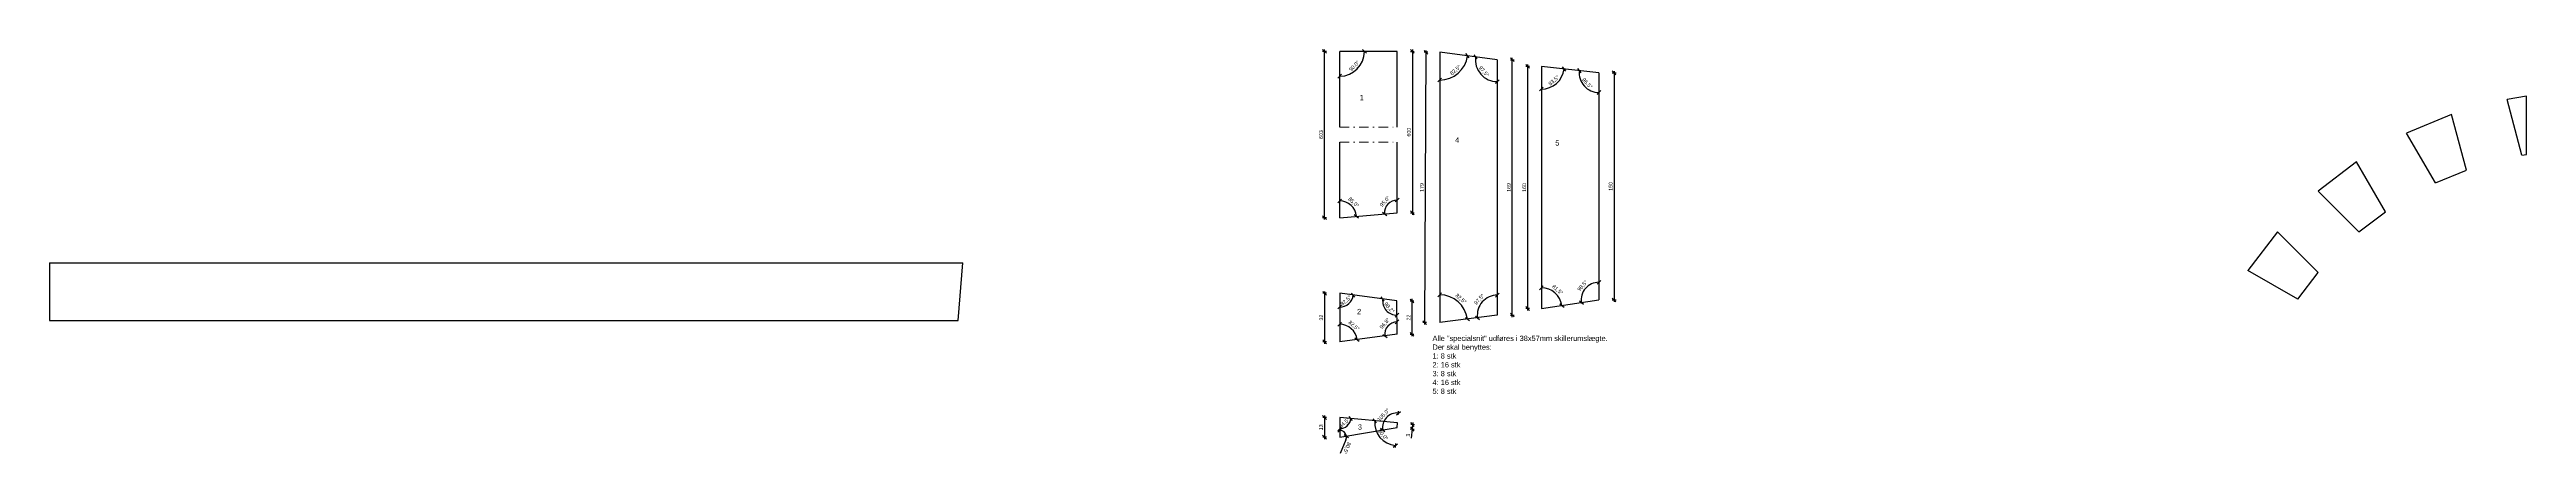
# Model space of a CAD drawing. Header units: millimetres. Extents: x -96270 to 80902, y -48795 to -34727.
# Drawn here: x 64189 to 65825, y -41469 to -41201 of the extents above; entities that cross this region are included whole.
import ezdxf

# ---------------------------------------------------------------- set-up
doc = ezdxf.new("R2010")
doc.units = ezdxf.units.MM
doc.linetypes.add('DASHDOT2', pattern=[12.7, 6.35, -3.175, 0, -3.175])
doc.layers.get('0').update_dxf_attribs({"lineweight": 25})
for name, color, linetype, lineweight in [('Mellemtyk stregpriklinje', 150, 'DASHDOT2', 20), ('Mållinje (Afsætning af mål)', 4, 'Continuous', 9), ('Tyk fuldstregslinje (Optegning)', 7, 'Continuous', 30)]:
    doc.layers.add(name, color=color, linetype=linetype, lineweight=lineweight)
doc.styles.add('Annotative', font='arial.ttf')
doc.styles.add('Arial', font='arial.ttf', dxfattribs={"height": 3.5})
doc.dimstyles.new('Annotative', dxfattribs={"dimscale": 0, "dimtxt": 2.5, "dimasz": 2.5, "dimexe": 1.25, "dimexo": 1, "dimgap": 1, "dimtad": 1, "dimdec": 0, "dimzin": 0, "dimtxsty": 'Annotative', "dimblk": 'OBLIQUE', "dimcen": 1, "dimdle": 1.25, "dimadec": 0, "dimazin": 0, "dimtfac": 1, "dimtdec": 0, "dimtofl": 0, "dimtmove": 0, "dimatfit": 3, "dimfxl": 1.25, "dimfxlon": 1, "dimtolj": 1, "dimtzin": 0, "dimarcsym": 0})

# ---------------------------------------------------------------- blocks, each defined once
blk = doc.blocks.new('_Oblique')
at = {"color": 0, "linetype": 'ByBlock', "lineweight": -2}
blk.add_line((-0.5, -0.5), (0.5, 0.5), dxfattribs=at)
blk = doc.blocks.new('*D781')
at = {"layer": 'Defpoints', "color": 0, "transparency": 16777216}
for p in [(65079.4, -41262.2), (65075, -41301.7), (65041.4, -41312.2), (65079.4, -41308.9), (65079.4, -41309)]:
    blk.add_point(p, dxfattribs=at)
at = {"layer": 'Mållinje (Afsætning af mål)', "color": 0, "lineweight": -2, "transparency": 16777216}
blk.add_arc((65079.4, -41308.9), 8.35, 90, 185, dxfattribs=at)
at = {"layer": 'Mållinje (Afsætning af mål)', "color": 0, "lineweight": -2, "transparency": 16777216, "xscale": 2.5, "yscale": 2.5, "zscale": 2.5}
for p, rotation in [((65079.4, -41300.5), 4.401887679145508e-12), ((65071.1, -41309.6), 274.9999999999937)]:
    blk.add_blockref('_Oblique', p, dxfattribs=dict(at, rotation=rotation))
at = {"layer": 'Mållinje (Afsætning af mål)', "color": 0, "transparency": 16777216, "insert": (65071.4, -41301.5), "char_height": 2.5, "attachment_point": 5, "rotation": 47.5, "style": 'Annotative'}
blk.add_mtext('\\A1;95,0°', dxfattribs=at)
blk = doc.blocks.new('*D782')
at = {"layer": 'Defpoints', "color": 0, "transparency": 16777216}
for p in [(65041.4, -41262.2), (65041.4, -41312.2), (65041.4, -41312.2), (65050.6, -41306.1), (65079.4, -41308.9)]:
    blk.add_point(p, dxfattribs=at)
at = {"layer": 'Mållinje (Afsætning af mål)', "color": 0, "lineweight": -2, "transparency": 16777216}
blk.add_arc((65041.4, -41312.2), 11.1, 5, 90, dxfattribs=at)
at = {"layer": 'Mållinje (Afsætning af mål)', "color": 0, "lineweight": -2, "transparency": 16777216, "xscale": 2.5, "yscale": 2.5, "zscale": 2.5}
for p, rotation in [((65041.4, -41301.1), 179.999999999994), ((65052.4, -41311.2), 274.9999999999932)]:
    blk.add_blockref('_Oblique', p, dxfattribs=dict(at, rotation=rotation))
at = {"layer": 'Mållinje (Afsætning af mål)', "color": 0, "transparency": 16777216, "insert": (65050.5, -41302.2), "char_height": 2.5, "attachment_point": 5, "rotation": 317.5, "style": 'Annotative'}
blk.add_mtext('\\A1;85,0°', dxfattribs=at)
blk = doc.blocks.new('*D783')
at = {"layer": 'Defpoints', "color": 0, "transparency": 16777216}
for p in [(65041.4, -41202.2), (65041.4, -41202.2), (65079.4, -41202.2), (65049.6, -41216.4), (65041.4, -41252.2)]:
    blk.add_point(p, dxfattribs=at)
at = {"layer": 'Mållinje (Afsætning af mål)', "color": 0, "lineweight": -2, "transparency": 16777216}
blk.add_arc((65041.4, -41202.2), 16.4, 270, 0, dxfattribs=at)
at = {"layer": 'Mållinje (Afsætning af mål)', "color": 0, "lineweight": -2, "transparency": 16777216, "xscale": 2.5, "yscale": 2.5, "zscale": 2.5}
for p, rotation in [((65057.8, -41202.2), 90.00000000000416), ((65041.4, -41218.6), 180.0000000000101)]:
    blk.add_blockref('_Oblique', p, dxfattribs=dict(at, rotation=rotation))
at = {"layer": 'Mållinje (Afsætning af mål)', "color": 0, "transparency": 16777216, "insert": (65051.2, -41212), "char_height": 2.5, "attachment_point": 5, "rotation": 45, "style": 'Annotative'}
blk.add_mtext('\\A1;90,0°', dxfattribs=at)
blk = doc.blocks.new('*D784')
at = {"layer": 'Defpoints', "color": 0, "transparency": 16777216}
for p in [(65041.4, -41362.2), (65041.4, -41362.2), (65079.2, -41367.2), (65045.6, -41370.2), (65041.4, -41394.3)]:
    blk.add_point(p, dxfattribs=at)
at = {"layer": 'Mållinje (Afsætning af mål)', "color": 0, "lineweight": -2, "transparency": 16777216}
blk.add_arc((65041.4, -41362.2), 9.05, 270, 352.5, dxfattribs=at)
at = {"layer": 'Mållinje (Afsætning af mål)', "color": 0, "lineweight": -2, "transparency": 16777216, "xscale": 2.5, "yscale": 2.5, "zscale": 2.5}
for p, rotation in [((65050.4, -41363.4), 82.49999999998988), ((65041.4, -41371.2), 179.999999999991)]:
    blk.add_blockref('_Oblique', p, dxfattribs=dict(at, rotation=rotation))
at = {"layer": 'Mållinje (Afsætning af mål)', "color": 0, "transparency": 16777216, "insert": (65045.7, -41367.1), "char_height": 2.5, "attachment_point": 5, "rotation": 41.25, "style": 'Annotative'}
blk.add_mtext('\\A1;82,5°', dxfattribs=at)
blk = doc.blocks.new('*D785')
at = {"layer": 'Defpoints', "color": 0, "transparency": 16777216}
for p in [(65041.4, -41362.2), (65079.2, -41367.2), (65079.2, -41367.2), (65070.6, -41371.2), (65079.4, -41389.3)]:
    blk.add_point(p, dxfattribs=at)
at = {"layer": 'Mållinje (Afsætning af mål)', "color": 0, "lineweight": -2, "transparency": 16777216}
blk.add_arc((65079.2, -41367.2), 9.43, 172.5, 270.6905, dxfattribs=at)
at = {"layer": 'Mållinje (Afsætning af mål)', "color": 0, "lineweight": -2, "transparency": 16777216, "xscale": 2.5, "yscale": 2.5, "zscale": 2.5}
for p, rotation in [((65069.8, -41365.9), 82.49999999996818), ((65079.3, -41376.6), 0.6904522896711197)]:
    blk.add_blockref('_Oblique', p, dxfattribs=dict(at, rotation=rotation))
at = {"layer": 'Mållinje (Afsætning af mål)', "color": 0, "transparency": 16777216, "insert": (65074, -41371.8), "char_height": 2.5, "attachment_point": 5, "rotation": 311.5952, "style": 'Annotative'}
blk.add_mtext('\\A1;98,2°', dxfattribs=at)
blk = doc.blocks.new('*D786')
at = {"layer": 'Defpoints', "color": 0, "transparency": 16777216}
for p in [(65079.2, -41367.2), (65075, -41382.4), (65041.4, -41394.3), (65079.4, -41389.3), (65079.4, -41389.3)]:
    blk.add_point(p, dxfattribs=at)
at = {"layer": 'Mållinje (Afsætning af mål)', "color": 0, "lineweight": -2, "transparency": 16777216}
blk.add_arc((65079.4, -41389.3), 8.24, 90.6905, 187.5, dxfattribs=at)
at = {"layer": 'Mållinje (Afsætning af mål)', "color": 0, "lineweight": -2, "transparency": 16777216, "xscale": 2.5, "yscale": 2.5, "zscale": 2.5}
for p, rotation in [((65079.3, -41381), 0.6904522896616909), ((65071.3, -41390.4), 277.4999999999945)]:
    blk.add_blockref('_Oblique', p, dxfattribs=dict(at, rotation=rotation))
at = {"layer": 'Mållinje (Afsætning af mål)', "color": 0, "transparency": 16777216, "insert": (65071.3, -41382.2), "char_height": 2.5, "attachment_point": 5, "rotation": 49.0952, "style": 'Annotative'}
blk.add_mtext('\\A1;96,8°', dxfattribs=at)
blk = doc.blocks.new('*D787')
at = {"layer": 'Defpoints', "color": 0, "transparency": 16777216}
for p in [(65041.4, -41362.2), (65041.4, -41394.3), (65041.4, -41394.3), (65050.9, -41387.7), (65079.4, -41389.3)]:
    blk.add_point(p, dxfattribs=at)
at = {"layer": 'Mållinje (Afsætning af mål)', "color": 0, "lineweight": -2, "transparency": 16777216}
blk.add_arc((65041.4, -41394.3), 11.6, 7.5, 90, dxfattribs=at)
at = {"layer": 'Mållinje (Afsætning af mål)', "color": 0, "lineweight": -2, "transparency": 16777216, "xscale": 2.5, "yscale": 2.5, "zscale": 2.5}
for p, rotation in [((65041.4, -41382.7), 179.9999999999866), ((65052.8, -41392.8), 277.4999999999832)]:
    blk.add_blockref('_Oblique', p, dxfattribs=dict(at, rotation=rotation))
at = {"layer": 'Mållinje (Afsætning af mål)', "color": 0, "transparency": 16777216, "insert": (65050.7, -41383.7), "char_height": 2.5, "attachment_point": 5, "rotation": 318.75, "style": 'Annotative'}
blk.add_mtext('\\A1;82,5°', dxfattribs=at)
blk = doc.blocks.new('*D788')
at = {"layer": 'Defpoints', "color": 0, "transparency": 16777216}
for p in [(65041.4, -41444.3), (65041.4, -41444.3), (65079.6, -41447.9), (65041.4, -41457.3), (65044.9, -41450.9)]:
    blk.add_point(p, dxfattribs=at)
at = {"layer": 'Mållinje (Afsætning af mål)', "color": 0, "lineweight": -2, "transparency": 16777216}
blk.add_arc((65041.4, -41444.3), 7.47, 270, 354.543, dxfattribs=at)
at = {"layer": 'Mållinje (Afsætning af mål)', "color": 0, "lineweight": -2, "transparency": 16777216, "xscale": 2.5, "yscale": 2.5, "zscale": 2.5}
for p, rotation in [((65048.8, -41445), 84.54303744722507), ((65041.4, -41451.8), 179.9999999999392)]:
    blk.add_blockref('_Oblique', p, dxfattribs=dict(at, rotation=rotation))
at = {"layer": 'Mållinje (Afsætning af mål)', "color": 0, "transparency": 16777216, "insert": (65044.7, -41448), "char_height": 2.5, "attachment_point": 5, "rotation": 42.2715, "style": 'Annotative'}
blk.add_mtext('\\A1;84,5°', dxfattribs=at)
blk = doc.blocks.new('*D789')
at = {"layer": 'Defpoints', "color": 0, "transparency": 16777216}
for p in [(65041.4, -41444.3), (65041.4, -41457.3), (65041.4, -41457.3), (65043.4, -41453.3), (65079.3, -41450.9)]:
    blk.add_point(p, dxfattribs=at)
at = {"layer": 'Mållinje (Afsætning af mål)', "color": 0, "lineweight": -2, "transparency": 16777216}
blk.add_line((65045.5, -41459), (65041.8, -41468.1), dxfattribs=at)
for start, end in [(9.543, 90), (337.3328, 9.543)]:
    blk.add_arc((65041.4, -41457.3), 4.51, start, end, dxfattribs=at)
at = {"layer": 'Mållinje (Afsætning af mål)', "color": 0, "lineweight": -2, "transparency": 16777216, "xscale": 2.5, "yscale": 2.5, "zscale": 2.5}
for p, rotation in [((65041.4, -41452.8), 179.9999999999667), ((65045.8, -41456.6), 279.543037447243)]:
    blk.add_blockref('_Oblique', p, dxfattribs=dict(at, rotation=rotation))
at = {"layer": 'Mållinje (Afsætning af mål)', "color": 0, "transparency": 16777216, "insert": (65046, -41464.5), "char_height": 2.5, "attachment_point": 5, "rotation": 247.3328, "style": 'Annotative'}
blk.add_mtext('\\A1;80,5°', dxfattribs=at)
blk = doc.blocks.new('*D790')
at = {"layer": 'Defpoints', "color": 0, "transparency": 16777216}
for p in [(65074.6, -41442.6), (65079.6, -41447.9), (65041.4, -41457.3), (65079.3, -41450.9), (65079.3, -41450.9)]:
    blk.add_point(p, dxfattribs=at)
at = {"layer": 'Mållinje (Afsætning af mål)', "color": 0, "lineweight": -2, "transparency": 16777216}
blk.add_line((65080.1, -41442.6), (65080.3, -41440.1), dxfattribs=at)
blk.add_arc((65079.3, -41450.9), 9.59, 84.543, 189.543, dxfattribs=at)
at = {"layer": 'Mållinje (Afsætning af mål)', "color": 0, "lineweight": -2, "transparency": 16777216, "xscale": 2.5, "yscale": 2.5, "zscale": 2.5}
for p, rotation in [((65080.2, -41441.4), 354.5430374473466), ((65069.8, -41452.5), 279.5430374472338)]:
    blk.add_blockref('_Oblique', p, dxfattribs=dict(at, rotation=rotation))
at = {"layer": 'Mållinje (Afsætning af mål)', "color": 0, "transparency": 16777216, "insert": (65070.5, -41442.7), "char_height": 2.5, "attachment_point": 5, "rotation": 47.043, "style": 'Annotative'}
blk.add_mtext('\\A1;105,0°', dxfattribs=at)
blk = doc.blocks.new('*D791')
at = {"layer": 'Defpoints', "color": 0, "transparency": 16777216}
for p in [(65041.4, -41444.3), (65079.6, -41447.9), (65079.6, -41447.9), (65065.9, -41454.2), (65079.3, -41450.9)]:
    blk.add_point(p, dxfattribs=at)
at = {"layer": 'Mållinje (Afsætning af mål)', "color": 0, "lineweight": -2, "transparency": 16777216}
blk.add_line((65078.3, -41461.6), (65078, -41464.1), dxfattribs=at)
blk.add_arc((65079.6, -41447.9), 15, 174.543, 264.543, dxfattribs=at)
at = {"layer": 'Mållinje (Afsætning af mål)', "color": 0, "lineweight": -2, "transparency": 16777216, "xscale": 2.5, "yscale": 2.5, "zscale": 2.5}
for p, rotation in [((65064.7, -41446.5), 84.54303744721221), ((65078.2, -41462.9), 354.5430374471853)]:
    blk.add_blockref('_Oblique', p, dxfattribs=dict(at, rotation=rotation))
at = {"layer": 'Mållinje (Afsætning af mål)', "color": 0, "transparency": 16777216, "insert": (65069.9, -41455.9), "char_height": 2.5, "attachment_point": 5, "rotation": 309.543, "style": 'Annotative'}
blk.add_mtext('\\A1;90,0°', dxfattribs=at)
blk = doc.blocks.new('*D792')
at = {"layer": 'Defpoints', "color": 0, "transparency": 16777216}
for p in [(65107.5, -41202.7), (65107.5, -41381.6), (65107.5, -41381.6), (65122.6, -41371.1), (65145.5, -41376.6)]:
    blk.add_point(p, dxfattribs=at)
at = {"layer": 'Mållinje (Afsætning af mål)', "color": 0, "lineweight": -2, "transparency": 16777216}
blk.add_arc((65107.5, -41381.6), 18.4, 7.5, 90, dxfattribs=at)
at = {"layer": 'Mållinje (Afsætning af mål)', "color": 0, "lineweight": -2, "transparency": 16777216, "xscale": 2.5, "yscale": 2.5, "zscale": 2.5}
for p, rotation in [((65107.5, -41363.2), 180.0000000000001), ((65125.8, -41379.2), 277.499999999989)]:
    blk.add_blockref('_Oblique', p, dxfattribs=dict(at, rotation=rotation))
at = {"layer": 'Mållinje (Afsætning af mål)', "color": 0, "transparency": 16777216, "insert": (65121.3, -41365.9), "char_height": 2.5, "attachment_point": 5, "rotation": 318.75, "style": 'Annotative'}
blk.add_mtext('\\A1;82,5°', dxfattribs=at)
blk = doc.blocks.new('*D793')
at = {"layer": 'Defpoints', "color": 0, "transparency": 16777216}
for p in [(65145.5, -41207.7), (65138.4, -41365.5), (65107.5, -41381.6), (65145.5, -41376.6), (65145.5, -41376.6)]:
    blk.add_point(p, dxfattribs=at)
at = {"layer": 'Mållinje (Afsætning af mål)', "color": 0, "lineweight": -2, "transparency": 16777216}
blk.add_arc((65145.5, -41376.6), 13.2, 90, 187.5, dxfattribs=at)
at = {"layer": 'Mållinje (Afsætning af mål)', "color": 0, "lineweight": -2, "transparency": 16777216, "xscale": 2.5, "yscale": 2.5, "zscale": 2.5}
for p, rotation in [((65145.5, -41363.4), 359.9999999999999), ((65132.4, -41378.4), 277.4999999999937)]:
    blk.add_blockref('_Oblique', p, dxfattribs=dict(at, rotation=rotation))
at = {"layer": 'Mållinje (Afsætning af mål)', "color": 0, "transparency": 16777216, "insert": (65133.7, -41366.3), "char_height": 2.5, "attachment_point": 5, "rotation": 48.75, "style": 'Annotative'}
blk.add_mtext('\\A1;97,5°', dxfattribs=at)
blk = doc.blocks.new('*D794')
at = {"layer": 'Defpoints', "color": 0, "transparency": 16777216}
for p in [(65107.5, -41202.7), (65132.4, -41213.8), (65145.5, -41207.7), (65145.5, -41207.7), (65145.5, -41376.6)]:
    blk.add_point(p, dxfattribs=at)
at = {"layer": 'Mållinje (Afsætning af mål)', "color": 0, "lineweight": -2, "transparency": 16777216}
blk.add_arc((65145.5, -41207.7), 14.5, 172.5, 270, dxfattribs=at)
at = {"layer": 'Mållinje (Afsætning af mål)', "color": 0, "lineweight": -2, "transparency": 16777216, "xscale": 2.5, "yscale": 2.5, "zscale": 2.5}
for p, rotation in [((65131.2, -41205.8), 82.50000000002518), ((65145.5, -41222.2), 8.313350008393174e-12)]:
    blk.add_blockref('_Oblique', p, dxfattribs=dict(at, rotation=rotation))
at = {"layer": 'Mållinje (Afsætning af mål)', "color": 0, "transparency": 16777216, "insert": (65136.5, -41215.6), "char_height": 2.5, "attachment_point": 5, "rotation": 311.25, "style": 'Annotative'}
blk.add_mtext('\\A1;97,5°', dxfattribs=at)
blk = doc.blocks.new('*D795')
at = {"layer": 'Defpoints', "color": 0, "transparency": 16777216}
for p in [(65107.5, -41202.7), (65107.5, -41202.7), (65116.1, -41219.1), (65145.5, -41207.7), (65107.5, -41381.6)]:
    blk.add_point(p, dxfattribs=at)
at = {"layer": 'Mållinje (Afsætning af mål)', "color": 0, "lineweight": -2, "transparency": 16777216}
blk.add_arc((65107.5, -41202.7), 18.5, 270, 352.5, dxfattribs=at)
at = {"layer": 'Mållinje (Afsætning af mål)', "color": 0, "lineweight": -2, "transparency": 16777216, "xscale": 2.5, "yscale": 2.5, "zscale": 2.5}
for p, rotation in [((65125.8, -41205.1), 82.50000000000978), ((65107.5, -41221.1), 179.9999999999996)]:
    blk.add_blockref('_Oblique', p, dxfattribs=dict(at, rotation=rotation))
at = {"layer": 'Mållinje (Afsætning af mål)', "color": 0, "transparency": 16777216, "insert": (65118, -41214.7), "char_height": 2.5, "attachment_point": 5, "rotation": 41.25, "style": 'Annotative'}
blk.add_mtext('\\A1;82,5°', dxfattribs=at)
blk = doc.blocks.new('*D796')
at = {"layer": 'Defpoints', "color": 0, "transparency": 16777216}
for p in [(65174.6, -41212.1), (65174.6, -41212.1), (65212.6, -41216.4), (65181.7, -41225.4), (65174.6, -41372.2)]:
    blk.add_point(p, dxfattribs=at)
at = {"layer": 'Mållinje (Afsætning af mål)', "color": 0, "lineweight": -2, "transparency": 16777216}
blk.add_arc((65174.6, -41212.1), 15.1, 270, 353.4644, dxfattribs=at)
at = {"layer": 'Mållinje (Afsætning af mål)', "color": 0, "lineweight": -2, "transparency": 16777216, "xscale": 2.5, "yscale": 2.5, "zscale": 2.5}
for p, rotation in [((65189.6, -41213.8), 83.46441206409136), ((65174.6, -41227.1), 179.9999999999983)]:
    blk.add_blockref('_Oblique', p, dxfattribs=dict(at, rotation=rotation))
at = {"layer": 'Mållinje (Afsætning af mål)', "color": 0, "transparency": 16777216, "insert": (65183, -41221.5), "char_height": 2.5, "attachment_point": 5, "rotation": 41.7322, "style": 'Annotative'}
blk.add_mtext('\\A1;83,5°', dxfattribs=at)
blk = doc.blocks.new('*D797')
at = {"layer": 'Defpoints', "color": 0, "transparency": 16777216}
for p in [(65174.6, -41212.1), (65212.6, -41216.4), (65212.6, -41216.4), (65201, -41222), (65212.6, -41366.6)]:
    blk.add_point(p, dxfattribs=at)
at = {"layer": 'Mållinje (Afsætning af mål)', "color": 0, "lineweight": -2, "transparency": 16777216}
blk.add_arc((65212.6, -41216.4), 13, 173.4644, 270, dxfattribs=at)
at = {"layer": 'Mållinje (Afsætning af mål)', "color": 0, "lineweight": -2, "transparency": 16777216, "xscale": 2.5, "yscale": 2.5, "zscale": 2.5}
for p, rotation in [((65199.8, -41215), 83.46441206407677), ((65212.6, -41229.4), 2.557953848736361e-12)]:
    blk.add_blockref('_Oblique', p, dxfattribs=dict(at, rotation=rotation))
at = {"layer": 'Mållinje (Afsætning af mål)', "color": 0, "transparency": 16777216, "insert": (65204.8, -41223.4), "char_height": 2.5, "attachment_point": 5, "rotation": 311.7322, "style": 'Annotative'}
blk.add_mtext('\\A1;96,5°', dxfattribs=at)
blk = doc.blocks.new('*D798')
at = {"layer": 'Defpoints', "color": 0, "transparency": 16777216}
for p in [(65174.6, -41212.1), (65185.8, -41364.3), (65212.6, -41366.6), (65174.6, -41372.2), (65174.6, -41372.2)]:
    blk.add_point(p, dxfattribs=at)
at = {"layer": 'Mållinje (Afsætning af mål)', "color": 0, "lineweight": -2, "transparency": 16777216}
blk.add_arc((65174.6, -41372.2), 13.7, 8.4644, 90, dxfattribs=at)
at = {"layer": 'Mållinje (Afsætning af mål)', "color": 0, "lineweight": -2, "transparency": 16777216, "xscale": 2.5, "yscale": 2.5, "zscale": 2.5}
for p, rotation in [((65174.6, -41358.6), 180.0000000000038), ((65188.2, -41370.2), 278.4644120641131)]:
    blk.add_blockref('_Oblique', p, dxfattribs=dict(at, rotation=rotation))
at = {"layer": 'Mållinje (Afsætning af mål)', "color": 0, "transparency": 16777216, "insert": (65185.2, -41360), "char_height": 2.5, "attachment_point": 5, "rotation": 319.2322, "style": 'Annotative'}
blk.add_mtext('\\A1;81,5°', dxfattribs=at)
blk = doc.blocks.new('*D799')
at = {"layer": 'Defpoints', "color": 0, "transparency": 16777216}
for p in [(65212.6, -41216.4), (65206.3, -41356.8), (65212.6, -41366.6), (65212.6, -41366.6), (65174.6, -41372.2)]:
    blk.add_point(p, dxfattribs=at)
at = {"layer": 'Mållinje (Afsætning af mål)', "color": 0, "lineweight": -2, "transparency": 16777216}
blk.add_arc((65212.6, -41366.6), 11.7, 90, 188.4644, dxfattribs=at)
at = {"layer": 'Mållinje (Afsætning af mål)', "color": 0, "lineweight": -2, "transparency": 16777216, "xscale": 2.5, "yscale": 2.5, "zscale": 2.5}
for p, rotation in [((65201.1, -41368.3), 278.4644120641132), ((65212.6, -41354.9), 359.9999999999986)]:
    blk.add_blockref('_Oblique', p, dxfattribs=dict(at, rotation=rotation))
at = {"layer": 'Mållinje (Afsætning af mål)', "color": 0, "transparency": 16777216, "insert": (65201.9, -41357.3), "char_height": 2.5, "attachment_point": 5, "rotation": 49.2322, "style": 'Annotative'}
blk.add_mtext('\\A1;98,5°', dxfattribs=at)
blk = doc.blocks.new('*D800')
at = {"layer": 'Defpoints', "color": 0, "transparency": 16777216}
for p in [(65031.5, -41362.2), (65041.4, -41362.2), (65041.4, -41394.3)]:
    blk.add_point(p, dxfattribs=at)
at = {"layer": 'Mållinje (Afsætning af mål)', "color": 0, "lineweight": -2, "transparency": 16777216}
for p, q in [((65032.7, -41362.2), (65030.2, -41362.2)), ((65031.5, -41395.5), (65031.5, -41360.9)), ((65032.7, -41394.3), (65030.2, -41394.3))]:
    blk.add_line(p, q, dxfattribs=at)
at = {"layer": 'Mållinje (Afsætning af mål)', "color": 0, "lineweight": -2, "transparency": 16777216, "xscale": 2.5, "yscale": 2.5, "zscale": 2.5}
for p, rotation in [((65031.5, -41362.2), 90), ((65031.5, -41394.3), 270)]:
    blk.add_blockref('_Oblique', p, dxfattribs=dict(at, rotation=rotation))
at = {"layer": 'Mållinje (Afsætning af mål)', "color": 0, "transparency": 16777216, "insert": (65029.2, -41378.2), "char_height": 2.5, "attachment_point": 5, "rotation": 90, "style": 'Annotative'}
blk.add_mtext('\\A1;32', dxfattribs=at)
blk = doc.blocks.new('*D801')
at = {"layer": 'Defpoints', "color": 0, "transparency": 16777216}
for p in [(65041.4, -41444.3), (65031.4, -41457.3), (65041.4, -41457.3)]:
    blk.add_point(p, dxfattribs=at)
at = {"layer": 'Mållinje (Afsætning af mål)', "color": 0, "lineweight": -2, "transparency": 16777216}
for p, q in [((65032.7, -41444.3), (65030.2, -41444.3)), ((65031.4, -41443), (65031.4, -41458.6)), ((65032.7, -41457.3), (65030.2, -41457.3))]:
    blk.add_line(p, q, dxfattribs=at)
at = {"layer": 'Mållinje (Afsætning af mål)', "color": 0, "lineweight": -2, "transparency": 16777216, "xscale": 2.5, "yscale": 2.5, "zscale": 2.5}
for p, rotation in [((65031.4, -41444.3), 90), ((65031.4, -41457.3), 270)]:
    blk.add_blockref('_Oblique', p, dxfattribs=dict(at, rotation=rotation))
at = {"layer": 'Mållinje (Afsætning af mål)', "color": 0, "transparency": 16777216, "insert": (65029.1, -41450.8), "char_height": 2.5, "attachment_point": 5, "rotation": 90, "style": 'Annotative'}
blk.add_mtext('\\A1;13', dxfattribs=at)
blk = doc.blocks.new('*D802')
at = {"layer": 'Defpoints', "color": 0, "transparency": 16777216}
for p in [(65079.6, -41447.9), (65079.3, -41450.9), (65089.3, -41451.9)]:
    blk.add_point(p, dxfattribs=at)
at = {"layer": 'Mållinje (Afsætning af mål)', "color": 0, "lineweight": -2, "transparency": 16777216}
for p, q in [((65088.3, -41448.8), (65090.8, -41449)), ((65089.7, -41447.6), (65089.3, -41451.9)), ((65088, -41451.8), (65090.5, -41452)), ((65089.3, -41451.9), (65088.7, -41458))]:
    blk.add_line(p, q, dxfattribs=at)
at = {"layer": 'Mållinje (Afsætning af mål)', "color": 0, "lineweight": -2, "transparency": 16777216, "xscale": 2.5, "yscale": 2.5, "zscale": 2.5}
for p, rotation in [((65089.5, -41448.9), 84.54303744714488), ((65089.3, -41451.9), 264.5430374471449)]:
    blk.add_blockref('_Oblique', p, dxfattribs=dict(at, rotation=rotation))
at = {"layer": 'Mållinje (Afsætning af mål)', "color": 0, "transparency": 16777216, "insert": (65086.6, -41456), "char_height": 2.5, "attachment_point": 5, "rotation": 84.543, "style": 'Annotative'}
blk.add_mtext('\\A1;3', dxfattribs=at)
blk = doc.blocks.new('*D803')
at = {"layer": 'Defpoints', "color": 0, "transparency": 16777216}
for p in [(65079.2, -41367.2), (65079.2, -41389.3), (65089.1, -41389.3)]:
    blk.add_point(p, dxfattribs=at)
at = {"layer": 'Mållinje (Afsætning af mål)', "color": 0, "lineweight": -2, "transparency": 16777216}
for p, q in [((65087.9, -41367.2), (65090.4, -41367.2)), ((65089.1, -41365.9), (65089.1, -41390.6)), ((65087.9, -41389.3), (65090.4, -41389.3))]:
    blk.add_line(p, q, dxfattribs=at)
at = {"layer": 'Mållinje (Afsætning af mål)', "color": 0, "lineweight": -2, "transparency": 16777216, "xscale": 2.5, "yscale": 2.5, "zscale": 2.5}
for p, rotation in [((65089.1, -41367.2), 90), ((65089.1, -41389.3), 270)]:
    blk.add_blockref('_Oblique', p, dxfattribs=dict(at, rotation=rotation))
at = {"layer": 'Mållinje (Afsætning af mål)', "color": 0, "transparency": 16777216, "insert": (65086.9, -41378.2), "char_height": 2.5, "attachment_point": 5, "rotation": 90, "style": 'Annotative'}
blk.add_mtext('\\A1;22', dxfattribs=at)
blk = doc.blocks.new('*D804')
at = {"layer": 'Defpoints', "color": 0, "transparency": 16777216}
for p in [(65031.4, -41202.2), (65041.4, -41202.2), (65041.4, -41312.2)]:
    blk.add_point(p, dxfattribs=at)
at = {"layer": 'Mållinje (Afsætning af mål)', "color": 0, "lineweight": -2, "transparency": 16777216}
for p, q in [((65032.6, -41202.2), (65030.1, -41202.2)), ((65031.4, -41313.4), (65031.4, -41200.9)), ((65032.6, -41312.2), (65030.1, -41312.2))]:
    blk.add_line(p, q, dxfattribs=at)
at = {"layer": 'Mållinje (Afsætning af mål)', "color": 0, "lineweight": -2, "transparency": 16777216, "xscale": 2.5, "yscale": 2.5, "zscale": 2.5}
for p, rotation in [((65031.4, -41202.2), 90), ((65031.4, -41312.2), 270)]:
    blk.add_blockref('_Oblique', p, dxfattribs=dict(at, rotation=rotation))
at = {"layer": 'Mållinje (Afsætning af mål)', "color": 0, "transparency": 16777216, "insert": (65029.1, -41257.2), "char_height": 2.5, "attachment_point": 5, "rotation": 90, "style": 'Annotative'}
blk.add_mtext('\\A1;603', dxfattribs=at)
blk = doc.blocks.new('*D805')
at = {"layer": 'Defpoints', "color": 0, "transparency": 16777216}
for p in [(65079.4, -41202.2), (65079.4, -41309), (65089.4, -41309)]:
    blk.add_point(p, dxfattribs=at)
at = {"layer": 'Mållinje (Afsætning af mål)', "color": 0, "lineweight": -2, "transparency": 16777216}
for p, q in [((65088.1, -41202.2), (65090.6, -41202.2)), ((65089.4, -41200.9), (65089.4, -41310.3)), ((65088.1, -41309), (65090.6, -41309))]:
    blk.add_line(p, q, dxfattribs=at)
at = {"layer": 'Mållinje (Afsætning af mål)', "color": 0, "lineweight": -2, "transparency": 16777216, "xscale": 2.5, "yscale": 2.5, "zscale": 2.5}
for p, rotation in [((65089.4, -41202.2), 90), ((65089.4, -41309), 270)]:
    blk.add_blockref('_Oblique', p, dxfattribs=dict(at, rotation=rotation))
at = {"layer": 'Mållinje (Afsætning af mål)', "color": 0, "transparency": 16777216, "insert": (65087.1, -41255.6), "char_height": 2.5, "attachment_point": 5, "rotation": 90, "style": 'Annotative'}
blk.add_mtext('\\A1;600', dxfattribs=at)
blk = doc.blocks.new('*D806')
at = {"layer": 'Defpoints', "color": 0, "transparency": 16777216}
for p in [(65108.4, -41202.8), (65097.5, -41381.6), (65107.5, -41381.6)]:
    blk.add_point(p, dxfattribs=at)
at = {"layer": 'Mållinje (Afsætning af mål)', "color": 0, "lineweight": -2, "transparency": 16777216}
for p, q in [((65099.6, -41202.8), (65097.1, -41202.8)), ((65098.4, -41201.5), (65097.5, -41382.8)), ((65098.8, -41381.6), (65096.3, -41381.6))]:
    blk.add_line(p, q, dxfattribs=at)
at = {"layer": 'Mållinje (Afsætning af mål)', "color": 0, "lineweight": -2, "transparency": 16777216, "xscale": 2.5, "yscale": 2.5, "zscale": 2.5}
for p, rotation in [((65098.4, -41202.8), 89.7220842184691), ((65097.5, -41381.6), 269.7220842184691)]:
    blk.add_blockref('_Oblique', p, dxfattribs=dict(at, rotation=rotation))
at = {"layer": 'Mållinje (Afsætning af mål)', "color": 0, "transparency": 16777216, "insert": (65095.7, -41292.2), "char_height": 2.5, "attachment_point": 5, "rotation": 89.7221, "style": 'Annotative'}
blk.add_mtext('\\A1;179', dxfattribs=at)
blk = doc.blocks.new('*D807')
at = {"layer": 'Defpoints', "color": 0, "transparency": 16777216}
for p in [(65145.5, -41207.7), (65155.4, -41207.7), (65145.5, -41376.6)]:
    blk.add_point(p, dxfattribs=at)
at = {"layer": 'Mållinje (Afsætning af mål)', "color": 0, "lineweight": -2, "transparency": 16777216}
for p, q in [((65154.2, -41207.7), (65156.7, -41207.7)), ((65155.4, -41377.9), (65155.4, -41206.4)), ((65154.2, -41376.6), (65156.7, -41376.6))]:
    blk.add_line(p, q, dxfattribs=at)
at = {"layer": 'Mållinje (Afsætning af mål)', "color": 0, "lineweight": -2, "transparency": 16777216, "xscale": 2.5, "yscale": 2.5, "zscale": 2.5}
for p, rotation in [((65155.4, -41207.7), 90), ((65155.4, -41376.6), 270)]:
    blk.add_blockref('_Oblique', p, dxfattribs=dict(at, rotation=rotation))
at = {"layer": 'Mållinje (Afsætning af mål)', "color": 0, "transparency": 16777216, "insert": (65153.1, -41292.2), "char_height": 2.5, "attachment_point": 5, "rotation": 90, "style": 'Annotative'}
blk.add_mtext('\\A1;169', dxfattribs=at)
blk = doc.blocks.new('*D808')
at = {"layer": 'Defpoints', "color": 0, "transparency": 16777216}
for p in [(65174.6, -41212.1), (65165.5, -41372.2), (65174.6, -41372.2)]:
    blk.add_point(p, dxfattribs=at)
at = {"layer": 'Mållinje (Afsætning af mål)', "color": 0, "lineweight": -2, "transparency": 16777216}
for p, q in [((65166.8, -41212.1), (65164.3, -41212.1)), ((65165.5, -41210.8), (65165.5, -41373.5)), ((65166.8, -41372.2), (65164.3, -41372.2))]:
    blk.add_line(p, q, dxfattribs=at)
at = {"layer": 'Mållinje (Afsætning af mål)', "color": 0, "lineweight": -2, "transparency": 16777216, "xscale": 2.5, "yscale": 2.5, "zscale": 2.5}
for p, rotation in [((65165.5, -41212.1), 90), ((65165.5, -41372.2), 270)]:
    blk.add_blockref('_Oblique', p, dxfattribs=dict(at, rotation=rotation))
at = {"layer": 'Mållinje (Afsætning af mål)', "color": 0, "transparency": 16777216, "insert": (65163.3, -41292.2), "char_height": 2.5, "attachment_point": 5, "rotation": 90, "style": 'Annotative'}
blk.add_mtext('\\A1;160', dxfattribs=at)
blk = doc.blocks.new('*D809')
at = {"layer": 'Defpoints', "color": 0, "transparency": 16777216}
for p in [(65212.6, -41216.4), (65212.6, -41366.6), (65222.6, -41366.6)]:
    blk.add_point(p, dxfattribs=at)
at = {"layer": 'Mållinje (Afsætning af mål)', "color": 0, "lineweight": -2, "transparency": 16777216}
for p, q in [((65221.4, -41216.4), (65223.9, -41216.4)), ((65222.6, -41215.2), (65222.6, -41367.8)), ((65221.4, -41366.6), (65223.9, -41366.6))]:
    blk.add_line(p, q, dxfattribs=at)
at = {"layer": 'Mållinje (Afsætning af mål)', "color": 0, "lineweight": -2, "transparency": 16777216, "xscale": 2.5, "yscale": 2.5, "zscale": 2.5}
for p, rotation in [((65222.6, -41216.4), 90), ((65222.6, -41366.6), 270)]:
    blk.add_blockref('_Oblique', p, dxfattribs=dict(at, rotation=rotation))
at = {"layer": 'Mållinje (Afsætning af mål)', "color": 0, "transparency": 16777216, "insert": (65220.4, -41291.5), "char_height": 2.5, "attachment_point": 5, "rotation": 90, "style": 'Annotative'}
blk.add_mtext('\\A1;150', dxfattribs=at)

msp = doc.modelspace()

# ---------------------------------------------------------------- linework, layer by layer
at = {"layer": 'Mellemtyk stregpriklinje'}
for p, q in [((65041.4, -41252.2), (65079.4, -41252.2)), ((65041.4, -41262.2), (65079.4, -41262.2))]:
    msp.add_line(p, q, dxfattribs=at)
at = {"layer": 'Tyk fuldstregslinje (Optegning)'}
for p, q in [((65079.4, -41202.2), (65041.4, -41202.2)), ((65041.4, -41252.2), (65041.4, -41202.2)), ((65079.4, -41252.2), (65079.4, -41202.2)), ((65107.5, -41202.7), (65107.5, -41381.6)), ((65145.5, -41207.7), (65107.5, -41202.7)), ((65145.5, -41207.7), (65145.5, -41376.6)), ((65174.6, -41212.1), (65174.6, -41372.2)), ((65212.6, -41216.4), (65174.6, -41212.1)), ((65212.6, -41216.4), (65212.6, -41366.6)), ((65825.2, -41231.9), (65812.4, -41234.1)), ((65822.2, -41270.8), (65812.4, -41234.1)), ((65825.2, -41270.3), (65825.2, -41231.9)), ((65775.6, -41243.9), (65746, -41256.2)), ((65785.5, -41280.7), (65775.6, -41243.9)), ((65041.4, -41312.2), (65041.4, -41262.2)), ((65079.4, -41309), (65079.4, -41262.2)), ((65765, -41289.2), (65746, -41256.2)), ((65822.2, -41270.8), (65825.2, -41270.3)), ((65713, -41275.2), (65687.6, -41294.7)), ((65732.1, -41308.2), (65713, -41275.2)), ((65765, -41289.2), (65785.5, -41280.7)), ((65714.5, -41321.6), (65687.6, -41294.7)), ((65041.4, -41312.2), (65079.4, -41308.9)), ((65714.5, -41321.6), (65732.1, -41308.2)), ((65660.7, -41321.6), (65641.2, -41347)), ((65687.6, -41348.5), (65660.7, -41321.6)), ((64189.4, -41342.1), (64792.6, -41342.1)), ((64189.4, -41342.1), (64189.4, -41380.1)), ((64789.4, -41380.1), (64792.6, -41342.1)), ((65674.2, -41366.1), (65641.2, -41347)), ((65674.2, -41366.1), (65687.6, -41348.5)), ((65079.2, -41367.2), (65041.4, -41362.2)), ((65041.4, -41362.2), (65041.4, -41394.3)), ((65079.4, -41389.3), (65079.2, -41367.2)), ((65174.6, -41372.2), (65212.6, -41366.6)), ((64189.4, -41380.1), (64789.4, -41380.1)), ((65145.5, -41376.6), (65107.5, -41381.6)), ((65079.4, -41389.3), (65041.4, -41394.3)), ((65079.6, -41447.9), (65041.4, -41444.3)), ((65041.4, -41444.3), (65041.4, -41457.3)), ((65079.3, -41450.9), (65079.6, -41447.9)), ((65041.4, -41457.3), (65079.3, -41450.9))]:
    msp.add_line(p, q, dxfattribs=at)

# ---------------------------------------------------------------- texts
at = {"layer": 'Mållinje (Afsætning af mål)', "char_height": 3.5, "attachment_point": 1, "style": 'Arial'}
for s, insert, width in [('1', (65054.6, -41231), 15.775), ('4', (65117.7, -41259), 13.11), ('5', (65183.8, -41261), 13.33), ('2', (65052.9, -41372.5), 11.69), ('Alle "specialsnit" udføres i 38x57mm skillerumslægte.\\PDer skal benyttes:\\P1: 8 stk\\P2: 16 stk\\P3: 8 stk\\P4: 16 stk\\P5: 8 stk', (65102.7, -41390.2), 110.172), ('3', (65053.4, -41448.8), 9.037)]:
    msp.add_mtext(s, dxfattribs=dict(at, insert=insert, width=width))

# ---------------------------------------------------------------- dimensions: what is measured, and where the dimension line sits
at = {"layer": 'Mållinje (Afsætning af mål)'}
for p1, p2, text, picture, middle in [((65041.4, -41312.2), (65041.4, -41202.2), '603', '*D804', (65029.1, -41257.2)), ((65079.4, -41202.2), (65079.4, -41309), '600', '*D805', (65087.1, -41255.6))]:
    dim = msp.add_aligned_dim(p1=p1, p2=p2, distance=10, text=text, dimstyle='Annotative', dxfattribs=at)
    dim.commit()
    dim.dimension.update_dxf_attribs({"geometry": picture, "text_midpoint": middle})
for base, line1, line2, picture, middle in [((65049.6, -41216.4), ((65079.4, -41202.2), (65041.4, -41202.2)), ((65041.4, -41252.2), (65041.4, -41202.2)), '*D783', (65051.2, -41212)), ((65122.6, -41371.1), ((65145.5, -41376.6), (65107.5, -41381.6)), ((65107.5, -41202.7), (65107.5, -41381.6)), '*D792', (65121.3, -41365.9)), ((65116.1, -41219.1), ((65107.5, -41202.7), (65107.5, -41381.6)), ((65145.5, -41207.7), (65107.5, -41202.7)), '*D795', (65118, -41214.7)), ((65132.4, -41213.8), ((65145.5, -41207.7), (65107.5, -41202.7)), ((65145.5, -41207.7), (65145.5, -41376.6)), '*D794', (65136.5, -41215.6)), ((65138.4, -41365.5), ((65145.5, -41207.7), (65145.5, -41376.6)), ((65145.5, -41376.6), (65107.5, -41381.6)), '*D793', (65133.7, -41366.3)), ((65181.7, -41225.4), ((65174.6, -41212.1), (65174.6, -41372.2)), ((65212.6, -41216.4), (65174.6, -41212.1)), '*D796', (65183, -41221.5)), ((65185.752, -41364.2674), ((65174.6313, -41372.2416), (65212.6313, -41366.5866)), ((65174.6313, -41212.0862), (65174.6313, -41372.2416)), '*D798', (65185.2011, -41359.9825)), ((65201, -41222), ((65212.6, -41216.4), (65212.6, -41366.6)), ((65212.6, -41216.4), (65174.6, -41212.1)), '*D797', (65204.8, -41223.4)), ((65206.2893, -41356.7539), ((65212.6313, -41216.4397), (65212.6313, -41366.5866)), ((65174.6313, -41372.2416), (65212.6313, -41366.5866)), '*D799', (65201.8745, -41357.3122)), ((65050.6, -41306.1), ((65041.4, -41312.2), (65079.4, -41308.9)), ((65041.4, -41312.2), (65041.4, -41262.2)), '*D782', (65050.5, -41302.2)), ((65075, -41301.7), ((65079.4, -41309), (65079.4, -41262.2)), ((65041.4, -41312.2), (65079.4, -41308.9)), '*D781', (65071.4, -41301.5)), ((65045.6, -41370.2), ((65041.4, -41362.2), (65041.4, -41394.3)), ((65079.2, -41367.2), (65041.4, -41362.2)), '*D784', (65045.7, -41367.1)), ((65050.9, -41387.7), ((65079.4, -41389.3), (65041.4, -41394.3)), ((65041.4, -41362.2), (65041.4, -41394.3)), '*D787', (65050.7, -41383.7)), ((65070.6383, -41371.1704), ((65079.4366, -41389.277), (65079.1699, -41367.1502)), ((65079.1699, -41367.1502), (65041.3842, -41362.1756)), '*D785', (65073.9881, -41371.7501)), ((65074.9536, -41382.3634), ((65079.4366, -41389.277), (65041.3842, -41394.2867)), ((65079.4366, -41389.277), (65079.1699, -41367.1502)), '*D786', (65071.3176, -41382.2429)), ((65044.9119, -41450.871), ((65079.591, -41447.9366), (65041.3842, -41444.2867)), ((65041.3842, -41444.2867), (65041.3842, -41457.3032)), '*D788', (65044.7255, -41447.9624)), ((65043.4173, -41453.2818), ((65041.3842, -41457.3032), (65079.3052, -41450.9281)), ((65041.3842, -41444.2867), (65041.3842, -41457.3032)), '*D789', (65045.9591, -41464.5351)), ((65074.576, -41442.5838), ((65079.3052, -41450.9281), (65079.591, -41447.9366)), ((65041.3842, -41457.3032), (65079.3052, -41450.9281)), '*D790', (65070.4543, -41442.6869)), ((65065.9413, -41454.1695), ((65079.3052, -41450.9281), (65079.591, -41447.9366)), ((65079.591, -41447.9366), (65041.3842, -41444.2867)), '*D791', (65069.9493, -41455.8968))]:
    dim = msp.add_angular_dim_2l(base=base, line1=line1, line2=line2, dimstyle='Annotative', override={"dimscale": 0, "dimadec": 1}, dxfattribs=at)
    dim.commit()
    dim.dimension.update_dxf_attribs({"geometry": picture, "text_midpoint": middle})
for p1, p2, distance, picture, middle in [((65108.4, -41202.8), (65107.5, -41381.6), -10, '*D806', (65095.7, -41292.2)), ((65145.5, -41376.6), (65145.5, -41207.7), -9.9, '*D807', (65153.1, -41292.2)), ((65174.6, -41212.1), (65174.6, -41372.2), -9.1, '*D808', (65163.3, -41292.2)), ((65212.6, -41216.4), (65212.6, -41366.6), 10, '*D809', (65220.4, -41291.5)), ((65041.4, -41394.3), (65041.4, -41362.2), 9.9, '*D800', (65029.2, -41378.2)), ((65079.2, -41367.2), (65079.2, -41389.3), 10, '*D803', (65086.9, -41378.2)), ((65041.4, -41444.3), (65041.4, -41457.3), -10, '*D801', (65029.1, -41450.8)), ((65079.6, -41447.9), (65079.3, -41450.9), 10, '*D802', (65086.6, -41456))]:
    dim = msp.add_aligned_dim(p1=p1, p2=p2, distance=distance, dimstyle='Annotative', dxfattribs=at)
    dim.commit()
    dim.dimension.update_dxf_attribs({"geometry": picture, "text_midpoint": middle})

doc.saveas('drawing.dxf')
